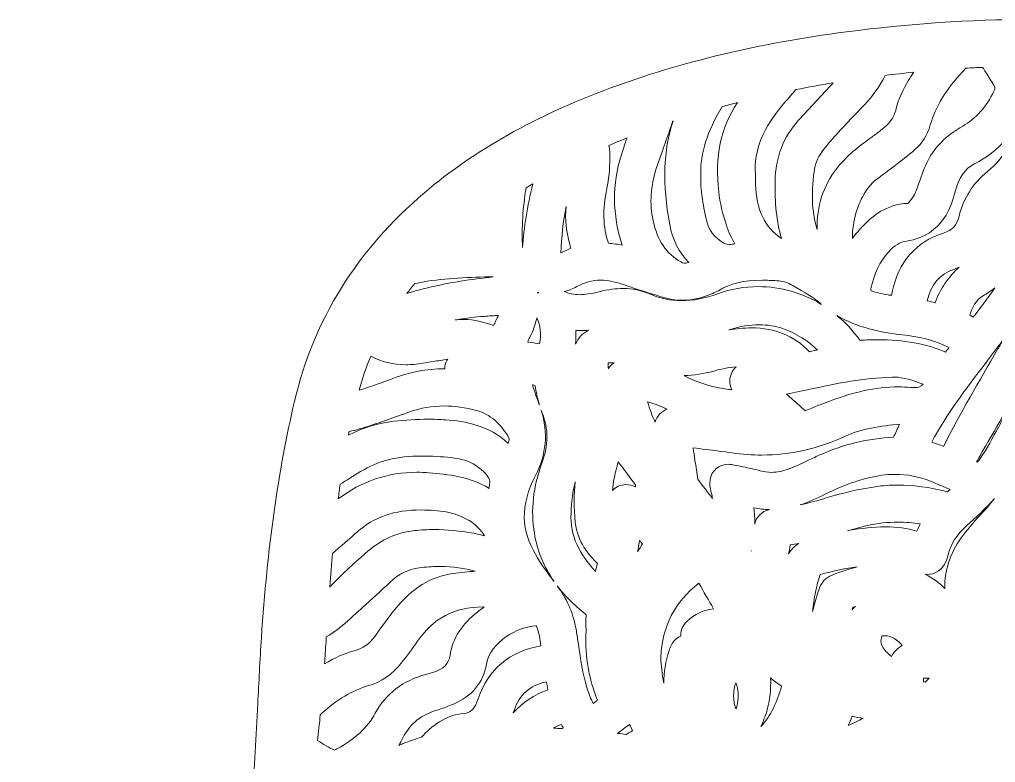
# Model space of a CAD drawing. Extents: x 180 to 9920, y -1894 to -106.
# Drawn here: x 4207 to 5012, y -724 to -112 of the extents above; entities that cross this region are included whole.
import ezdxf

# ---------------------------------------------------------------- set-up
doc = ezdxf.new("R2010")
doc.units = 0
doc.header["$MEASUREMENT"] = 0
doc.layers.add('Layer 1', color=7, linetype='Continuous')

msp = doc.modelspace()

# ---------------------------------------------------------------- linework, layer by layer
at = {"layer": 'Layer 1', "lineweight": 0}
for points, knots in [([(5869.77, -1123.46), (5866.35, -1116.81), (5859.62, -1116.31), (5856, -1116.04), (5796.11, -1111.58), (5749.32, -1083.61), (5712.96, -1030.51), (5697.6, -1008.09), (5685.64, -984.07), (5672.91, -955.42), (5687.32, -960.33), (5701.74, -962.81), (5715.93, -962.81), (5727.66, -962.81), (5739.51, -961.13), (5751.17, -957.82), (5765.04, -953.87), (5777.39, -946.03), (5787.86, -934.53), (5789.43, -932.8), (5794.21, -927.55), (5792.22, -920.27), (5790.9, -915.4), (5787.21, -912), (5781.27, -910.16), (5762.14, -904.22), (5746.45, -896.33), (5733.3, -886.04), (5714.83, -871.57), (5701.91, -851.79), (5693.8, -825.58), (5686.26, -801.17), (5683.36, -776.25), (5681.53, -755.1), (5679.26, -728.91), (5677.95, -702.11), (5676.69, -676.14), (5675.82, -658.3), (5674.92, -639.85), (5673.71, -621.67), (5668.73, -546.72), (5660.05, -484.73), (5646.4, -426.56), (5630.66, -359.51), (5594.55, -301.64), (5539.05, -254.56), (5497.68, -219.46), (5447.69, -191.33), (5386.23, -168.56), (5327.74, -146.9), (5263.94, -131.71), (5191.18, -122.12), (5139.98, -115.37), (5089.16, -111.94), (5040.09, -111.94), (5040.09, -111.94), (5039.85, -111.94), (5039.85, -111.94), (4990.83, -111.94), (4940.02, -115.37), (4888.82, -122.12), (4816.06, -131.71), (4752.26, -146.9), (4693.77, -168.56), (4632.31, -191.33), (4582.32, -219.46), (4540.95, -254.56), (4485.45, -301.64), (4449.34, -359.51), (4433.6, -426.56), (4419.95, -484.73), (4411.27, -546.72), (4406.29, -621.67), (4405.08, -639.85), (4404.18, -658.3), (4403.31, -676.2), (4402.05, -702.11), (4400.74, -728.91), (4398.47, -755.1), (4396.64, -776.25), (4393.74, -801.17), (4386.2, -825.58), (4378.09, -851.79), (4365.17, -871.57), (4346.7, -886.04), (4333.55, -896.33), (4317.86, -904.22), (4298.73, -910.16), (4292.79, -912), (4289.1, -915.4), (4287.78, -920.27), (4285.79, -927.56), (4290.57, -932.8), (4292.14, -934.53), (4302.61, -946.03), (4314.96, -953.87), (4328.83, -957.82), (4340.49, -961.13), (4352.34, -962.81), (4364.07, -962.81), (4378.26, -962.81), (4392.68, -960.33), (4407.09, -955.42), (4394.36, -984.07), (4382.4, -1008.09), (4367.04, -1030.51), (4330.68, -1083.61), (4283.89, -1111.58), (4224, -1116.04), (4220.38, -1116.31), (4213.65, -1116.81), (4210.23, -1123.46), (4206.81, -1130.13), (4210.36, -1135.93), (4212.26, -1139.05), (4240.78, -1185.76), (4284.88, -1209.45), (4343.35, -1209.45), (4343.35, -1209.45), (4344.11, -1209.45), (4344.11, -1209.45), (4369.67, -1209.36), (4394.18, -1203.81), (4418.5, -1192.55), (4417.61, -1194), (4416.71, -1195.44), (4415.82, -1196.87), (4400.92, -1220.64), (4382.43, -1248.12), (4358.32, -1271.67), (4332.26, -1297.13), (4304.68, -1313.18), (4274.01, -1320.74), (4270.68, -1321.57), (4267.29, -1322.26), (4263.37, -1323.07), (4261.39, -1323.47), (4259.33, -1323.89), (4257.13, -1324.36), (4252.05, -1325.44), (4248.26, -1329.65), (4247.7, -1334.82), (4247.15, -1339.99), (4249.96, -1344.9), (4254.7, -1347.04), (4283.77, -1360.14), (4313.38, -1367.75), (4345.24, -1370.3), (4355.33, -1371.11), (4365.39, -1371.52), (4375.13, -1371.52), (4422.27, -1371.52), (4464.63, -1362.41), (4504.08, -1343.73), (4493.12, -1366.87), (4478.27, -1389.12), (4458.98, -1411.39), (4433.15, -1441.2), (4405.72, -1462.4), (4375.13, -1476.18), (4366.24, -1480.18), (4356.55, -1483.49), (4344.63, -1486.59), (4339.67, -1487.87), (4336.08, -1492.17), (4335.68, -1497.27), (4335.28, -1502.38), (4338.18, -1507.18), (4342.87, -1509.21), (4370.13, -1521.02), (4398.32, -1527.54), (4429.05, -1529.12), (4435.78, -1529.47), (4442.53, -1529.64), (4449.11, -1529.64), (4492.42, -1529.64), (4533.5, -1521.97), (4571.51, -1506.82), (4565.87, -1516.83), (4561.06, -1527.13), (4556.31, -1537.61), (4544.63, -1563.31), (4528.16, -1580.8), (4505.94, -1591.07), (4494.05, -1596.57), (4481.62, -1601.01), (4467.96, -1604.64), (4465.49, -1605.29), (4463.01, -1605.94), (4460.26, -1606.66), (4460.26, -1606.66), (4455.91, -1607.81), (4455.91, -1607.81), (4451.07, -1609.08), (4447.5, -1613.28), (4447.02, -1618.26), (4446.54, -1623.24), (4449.24, -1628.05), (4453.75, -1630.22), (4454.33, -1630.5), (4454.79, -1630.73), (4455.19, -1630.93), (4456.03, -1631.35), (4456.82, -1631.74), (4457.77, -1632.12), (4470.83, -1637.31), (4482.8, -1641.37), (4494.35, -1644.54), (4524.5, -1652.81), (4554.17, -1657), (4582.56, -1657), (4621.57, -1657), (4659.57, -1649.09), (4695.5, -1633.49), (4737.04, -1615.46), (4770.14, -1589.37), (4794.13, -1555.81), (4793.48, -1570.17), (4789.6, -1585.05), (4782.09, -1602.13), (4762.39, -1646.97), (4730.77, -1685.73), (4688.15, -1717.29), (4688.15, -1717.29), (4687.91, -1717.45), (4687.91, -1717.45), (4686.41, -1718.43), (4682.89, -1720.73), (4680.69, -1725.59), (4678.99, -1729.33), (4679.3, -1733.62), (4681.53, -1737.07), (4683.75, -1740.5), (4687.52, -1742.55), (4691.65, -1742.55), (4746.38, -1742.4), (4794.12, -1735.03), (4837.6, -1720.04), (4876.72, -1706.55), (4911.23, -1687.39), (4942.7, -1661.65), (4942.15, -1687.88), (4944.63, -1714.05), (4950.11, -1739.67), (4961.55, -1793.18), (4985.49, -1838.64), (5021.28, -1874.79), (5023.92, -1877.46), (5026.57, -1879.89), (5029.38, -1882.47), (5029.38, -1882.47), (5030.46, -1883.46), (5030.46, -1883.46), (5031.68, -1885), (5033.26, -1886.22), (5035.07, -1887.02), (5036.18, -1887.51), (5037.36, -1887.82), (5038.57, -1887.96), (5039.09, -1888.02), (5039.61, -1888.06), (5040.13, -1888.06), (5041.79, -1888.06), (5043.41, -1887.72), (5044.94, -1887.05), (5046.8, -1886.24), (5048.41, -1884.98), (5049.64, -1883.38), (5049.64, -1883.38), (5050.62, -1882.47), (5050.62, -1882.47), (5053.43, -1879.89), (5056.08, -1877.46), (5058.72, -1874.79), (5094.51, -1838.65), (5118.45, -1793.18), (5129.89, -1739.67), (5135.37, -1714.05), (5137.85, -1687.87), (5137.3, -1661.65), (5168.77, -1687.39), (5203.28, -1706.55), (5242.4, -1720.04), (5285.88, -1735.03), (5333.62, -1742.4), (5388.39, -1742.55), (5392.48, -1742.55), (5396.25, -1740.5), (5398.47, -1737.07), (5400.7, -1733.62), (5401.01, -1729.33), (5399.32, -1725.6), (5397.11, -1720.73), (5393.59, -1718.43), (5392.09, -1717.45), (5392.09, -1717.45), (5391.9, -1717.33), (5391.9, -1717.33), (5349.23, -1685.72), (5317.61, -1646.97), (5297.91, -1602.13), (5290.4, -1585.05), (5286.52, -1570.17), (5285.87, -1555.81), (5309.86, -1589.37), (5342.96, -1615.46), (5384.5, -1633.49), (5420.43, -1649.09), (5458.43, -1657), (5497.44, -1657), (5525.83, -1657), (5555.5, -1652.81), (5585.65, -1644.54), (5597.2, -1641.37), (5609.17, -1637.31), (5622.22, -1632.12), (5623.18, -1631.74), (5623.97, -1631.35), (5624.82, -1630.92), (5625.21, -1630.73), (5625.67, -1630.5), (5626.26, -1630.22), (5630.76, -1628.05), (5633.46, -1623.24), (5632.98, -1618.26), (5632.5, -1613.28), (5628.93, -1609.08), (5624.09, -1607.81), (5624.09, -1607.81), (5619.73, -1606.66), (5619.73, -1606.66), (5616.99, -1605.94), (5614.51, -1605.29), (5612.04, -1604.64), (5598.38, -1601.01), (5585.95, -1596.57), (5574.06, -1591.07), (5551.84, -1580.8), (5535.37, -1563.32), (5523.69, -1537.61), (5518.94, -1527.13), (5514.13, -1516.83), (5508.49, -1506.82), (5546.5, -1521.97), (5587.58, -1529.64), (5630.89, -1529.64), (5637.47, -1529.64), (5644.22, -1529.47), (5650.95, -1529.12), (5681.68, -1527.54), (5709.87, -1521.02), (5737.13, -1509.21), (5741.82, -1507.18), (5744.72, -1502.38), (5744.32, -1497.27), (5743.92, -1492.17), (5740.33, -1487.87), (5735.37, -1486.59), (5723.45, -1483.49), (5713.76, -1480.18), (5704.87, -1476.18), (5674.28, -1462.4), (5646.85, -1441.2), (5621.02, -1411.39), (5601.73, -1389.12), (5586.88, -1366.87), (5575.92, -1343.74), (5615.37, -1362.41), (5657.73, -1371.52), (5704.87, -1371.52), (5714.61, -1371.52), (5724.67, -1371.11), (5734.76, -1370.3), (5766.62, -1367.75), (5796.23, -1360.14), (5825.3, -1347.04), (5830.04, -1344.9), (5832.85, -1339.99), (5832.3, -1334.82), (5831.74, -1329.65), (5827.95, -1325.44), (5822.87, -1324.36), (5820.67, -1323.89), (5818.61, -1323.47), (5816.63, -1323.06), (5812.71, -1322.26), (5809.32, -1321.57), (5805.99, -1320.74), (5775.32, -1313.18), (5747.74, -1297.13), (5721.68, -1271.67), (5697.57, -1248.12), (5679.08, -1220.64), (5664.18, -1196.87), (5663.29, -1195.44), (5662.39, -1194), (5661.5, -1192.55), (5685.82, -1203.81), (5710.33, -1209.36), (5735.9, -1209.45), (5735.9, -1209.45), (5736.67, -1209.45), (5736.67, -1209.45), (5795.12, -1209.45), (5839.22, -1185.76), (5867.74, -1139.05), (5869.64, -1135.93), (5873.19, -1130.13), (5869.77, -1123.46)], [0, 0, 0, 0, 1, 1, 1, 2, 2, 2, 3, 3, 3, 4, 4, 4, 5, 5, 5, 6, 6, 6, 7, 7, 7, 8, 8, 8, 9, 9, 9, 10, 10, 10, 11, 11, 11, 12, 12, 12, 13, 13, 13, 14, 14, 14, 15, 15, 15, 16, 16, 16, 17, 17, 17, 18, 18, 18, 19, 19, 19, 20, 20, 20, 21, 21, 21, 22, 22, 22, 23, 23, 23, 24, 24, 24, 25, 25, 25, 26, 26, 26, 27, 27, 27, 28, 28, 28, 29, 29, 29, 30, 30, 30, 31, 31, 31, 32, 32, 32, 33, 33, 33, 34, 34, 34, 35, 35, 35, 36, 36, 36, 37, 37, 37, 38, 38, 38, 39, 39, 39, 40, 40, 40, 41, 41, 41, 42, 42, 42, 43, 43, 43, 44, 44, 44, 45, 45, 45, 46, 46, 46, 47, 47, 47, 48, 48, 48, 49, 49, 49, 50, 50, 50, 51, 51, 51, 52, 52, 52, 53, 53, 53, 54, 54, 54, 55, 55, 55, 56, 56, 56, 57, 57, 57, 58, 58, 58, 59, 59, 59, 60, 60, 60, 61, 61, 61, 62, 62, 62, 63, 63, 63, 64, 64, 64, 65, 65, 65, 66, 66, 66, 67, 67, 67, 68, 68, 68, 69, 69, 69, 70, 70, 70, 71, 71, 71, 72, 72, 72, 73, 73, 73, 74, 74, 74, 75, 75, 75, 76, 76, 76, 77, 77, 77, 78, 78, 78, 79, 79, 79, 80, 80, 80, 81, 81, 81, 82, 82, 82, 83, 83, 83, 84, 84, 84, 85, 85, 85, 86, 86, 86, 87, 87, 87, 88, 88, 88, 89, 89, 89, 90, 90, 90, 91, 91, 91, 92, 92, 92, 93, 93, 93, 94, 94, 94, 95, 95, 95, 96, 96, 96, 97, 97, 97, 98, 98, 98, 99, 99, 99, 100, 100, 100, 101, 101, 101, 102, 102, 102, 103, 103, 103, 104, 104, 104, 105, 105, 105, 106, 106, 106, 107, 107, 107, 108, 108, 108, 109, 109, 109, 110, 110, 110, 111, 111, 111, 112, 112, 112, 113, 113, 113, 114, 114, 114, 115, 115, 115, 116, 116, 116, 117, 117, 117, 118, 118, 118, 119, 119, 119, 120, 120, 120, 121, 121, 121, 122, 122, 122, 123, 123, 123, 124, 124, 124, 125, 125, 125, 126, 126, 126, 127, 127, 127, 128, 128, 128, 129, 129, 129, 130, 130, 130, 131, 131, 131, 132, 132, 132, 133, 133, 133, 134, 134, 134, 135, 135, 135, 136, 136, 136, 136]), ([(4957.92, -198.82), (4962.3, -183.74), (4970.96, -169.45), (4984.37, -155.12), (4984.37, -155.12), (4986.57, -152.77), (4987.23, -152.07), (4991.85, -151.81), (4996.49, -151.58), (5001.1, -151.38), (5001.95, -152.73), (5002.79, -154.07), (5003.61, -155.39), (5003.61, -155.39), (5003.7, -155.52), (5003.7, -155.52), (5005.85, -158.97), (5008.08, -162.53), (5010.39, -166.04), (5011.34, -167.47), (5011.65, -168.43), (5010.41, -171), (5004.21, -183.84), (4995.56, -193.53), (4984.71, -199.81), (4970.91, -207.79), (4961.84, -216.7), (4956.16, -227.85), (4953.05, -233.95), (4950.86, -240.2), (4948.75, -246.25), (4948.02, -248.32), (4947.3, -250.39), (4946.54, -252.44), (4945.32, -255.74), (4943.22, -259.13), (4939.96, -263.11), (4939.71, -263.42), (4939.62, -263.46), (4939.23, -263.48), (4921.65, -264.33), (4910.16, -274.16), (4903.05, -281.48), (4899.51, -285.12), (4896.39, -288.75), (4893.65, -292.4), (4893.88, -277.59), (4897.51, -264.79), (4904.68, -253.49), (4907.19, -249.54), (4910.1, -246.36), (4913.61, -243.76), (4923.12, -236.71), (4934.32, -228.28), (4945.25, -219.2), (4951.14, -214.31), (4955.4, -207.45), (4957.92, -198.82)], [0, 0, 0, 0, 1, 1, 1, 2, 2, 2, 3, 3, 3, 4, 4, 4, 5, 5, 5, 6, 6, 6, 7, 7, 7, 8, 8, 8, 9, 9, 9, 10, 10, 10, 11, 11, 11, 12, 12, 12, 13, 13, 13, 14, 14, 14, 15, 15, 15, 16, 16, 16, 17, 17, 17, 18, 18, 18, 19, 19, 19, 19]), ([(4896.69, -189.47), (4898.99, -187.08), (4901.29, -184.69), (4903.58, -182.29), (4910.56, -174.95), (4916.3, -166.79), (4920.69, -158), (4928.47, -157.05), (4936.35, -156.18), (4944.24, -155.4), (4942.66, -157.75), (4941.17, -160.12), (4939.78, -162.51), (4936.21, -168.63), (4931.81, -176.9), (4929.39, -186.57), (4927.84, -192.79), (4923.98, -198.09), (4917.23, -203.25), (4914.77, -205.13), (4912.18, -207.02), (4909.65, -208.88), (4900.48, -215.59), (4890.99, -222.53), (4882.91, -232.08), (4870.92, -246.27), (4864.94, -262.47), (4864.63, -281.61), (4864.63, -281.61), (4864.58, -284.43), (4864.57, -284.98), (4860.04, -269.94), (4859.44, -252.91), (4862.72, -233.54), (4863.73, -227.57), (4867.65, -222.04), (4871.73, -216.95), (4879.37, -207.45), (4888.14, -198.34), (4896.69, -189.47)], [0, 0, 0, 0, 1, 1, 1, 2, 2, 2, 3, 3, 3, 4, 4, 4, 5, 5, 5, 6, 6, 6, 7, 7, 7, 8, 8, 8, 9, 9, 9, 10, 10, 10, 11, 11, 11, 12, 12, 12, 13, 13, 13, 13]), ([(4838.07, -180.12), (4841.12, -176.59), (4844.19, -173.06), (4847.15, -169.68), (4857.28, -167.71), (4867.54, -165.86), (4877.81, -164.17), (4868.42, -174.26), (4858.77, -184.65), (4849.34, -194.98), (4836.78, -208.73), (4830.43, -225.28), (4829.92, -245.57), (4829.49, -262.73), (4831.19, -278.21), (4835.11, -292.48), (4821.2, -283.07), (4814.5, -268.73), (4813.74, -247.57), (4813.69, -246.16), (4813.7, -244.66), (4813.72, -243.04), (4813.73, -242.21), (4813.74, -241.39), (4813.74, -240.56), (4813.74, -240.28), (4813.73, -240), (4813.71, -239.74), (4812.33, -219.65), (4819.85, -201.27), (4838.07, -180.12)], [0, 0, 0, 0, 1, 1, 1, 2, 2, 2, 3, 3, 3, 4, 4, 4, 5, 5, 5, 6, 6, 6, 7, 7, 7, 8, 8, 8, 9, 9, 9, 10, 10, 10, 10]), ([(4786.25, -183.69), (4790.4, -182.58), (4794.61, -181.48), (4798.86, -180.42), (4785.16, -201.01), (4780.12, -225.17), (4783.45, -253.92), (4784.5, -262.99), (4786.63, -272.25), (4789.76, -281.45), (4791.71, -287.19), (4794.05, -292.33), (4796.83, -296.94), (4795.29, -297.16), (4793.77, -297.34), (4792.26, -297.48), (4792.22, -297.49), (4792.18, -297.49), (4792.14, -297.49), (4787.24, -297.49), (4777.58, -289.87), (4775.06, -282.75), (4772.74, -276.2), (4771.43, -268.88), (4770.37, -262.54), (4769.13, -255.05), (4768.37, -248.4), (4768.69, -240.35), (4768.7, -240.09), (4768.7, -239.82), (4768.69, -239.56), (4768.26, -222.15), (4773.85, -204.34), (4786.25, -183.69)], [0, 0, 0, 0, 1, 1, 1, 2, 2, 2, 3, 3, 3, 4, 4, 4, 5, 5, 5, 6, 6, 6, 7, 7, 7, 8, 8, 8, 9, 9, 9, 10, 10, 10, 11, 11, 11, 11]), ([(5039.87, -180.19), (5039.99, -179.92), (5040.11, -179.65), (5040.23, -179.39), (5040.66, -180.27), (5041.09, -181.14), (5041.52, -182.02), (5042.83, -184.68), (5044.18, -187.43), (5045.59, -190.16), (5054.49, -207.41), (5067.2, -220.59), (5083.38, -229.34), (5093.19, -234.65), (5099.49, -243.24), (5102.08, -254.85), (5106.95, -276.61), (5119.59, -289.96), (5139.65, -294.52), (5155.62, -298.16), (5164.84, -308.94), (5170.47, -330.57), (5171, -332.61), (5171.41, -334.29), (5171.41, -335.68), (5170.77, -335.93), (5169.65, -336.31), (5167.67, -336.85), (5166.86, -337.08), (5166.06, -337.3), (5165.28, -337.53), (5161.26, -338.74), (5157.8, -339.47), (5154.63, -339.77), (5151.71, -323.49), (5144.93, -310.66), (5134, -300.66), (5128.3, -295.46), (5121.59, -291.76), (5112.23, -288.65), (5103.65, -285.81), (5099.44, -281.3), (5098.14, -273.55), (5095.82, -259.71), (5088.38, -248.07), (5075.39, -237.97), (5068.73, -232.78), (5063.43, -226.33), (5058.72, -217.68), (5055.33, -211.47), (5050.22, -202.08), (5040.19, -202.08), (5030.23, -202.08), (5025, -211.5), (5021.54, -217.74), (5017.36, -225.25), (5011.96, -231.66), (5005.02, -237.31), (4993.06, -247.06), (4985.19, -259.44), (4981.63, -274.11), (4979.75, -281.85), (4976.25, -285.61), (4968.73, -287.99), (4946.03, -295.16), (4931.44, -311.94), (4926.55, -336.51), (4926.55, -336.51), (4926.47, -336.89), (4926.47, -336.89), (4926.32, -337.62), (4926.15, -338.52), (4925.96, -339.42), (4925.02, -339.27), (4924.04, -339.09), (4923.09, -338.93), (4918.39, -338.11), (4913.59, -336.89), (4909.05, -335.65), (4908.91, -335.26), (4908.78, -334.62), (4908.93, -333.9), (4911.41, -321.78), (4916.36, -311.55), (4923.63, -303.47), (4928.28, -298.31), (4933.22, -295.31), (4938.32, -294.56), (4968.96, -290.03), (4975.88, -263.47), (4978.16, -254.74), (4981.45, -242.09), (4986.33, -234.94), (4994.46, -230.82), (5014.09, -220.9), (5028.94, -204.34), (5039.87, -180.19)], [0, 0, 0, 0, 1, 1, 1, 2, 2, 2, 3, 3, 3, 4, 4, 4, 5, 5, 5, 6, 6, 6, 7, 7, 7, 8, 8, 8, 9, 9, 9, 10, 10, 10, 11, 11, 11, 12, 12, 12, 13, 13, 13, 14, 14, 14, 15, 15, 15, 16, 16, 16, 17, 17, 17, 18, 18, 18, 19, 19, 19, 20, 20, 20, 21, 21, 21, 22, 22, 22, 23, 23, 23, 24, 24, 24, 25, 25, 25, 26, 26, 26, 27, 27, 27, 28, 28, 28, 29, 29, 29, 30, 30, 30, 31, 31, 31, 32, 32, 32, 32]), ([(4733.24, -230.98), (4734.69, -226.88), (4736.12, -222.78), (4737.56, -218.67), (4737.56, -218.67), (4737.75, -218.12), (4737.75, -218.12), (4739.71, -212.52), (4741.67, -206.92), (4743.66, -201.32), (4744.29, -199.54), (4744.87, -197.73), (4745.39, -195.87), (4745.53, -195.82), (4745.66, -195.78), (4745.8, -195.73), (4737.66, -219.92), (4736.81, -247.41), (4743.02, -281.04), (4745.32, -293.48), (4750.59, -303.9), (4758.72, -312.16), (4758.23, -312.3), (4757.75, -312.44), (4757.27, -312.56), (4756.71, -312.71), (4756.21, -312.78), (4755.69, -312.78), (4754.72, -312.78), (4753.08, -312.56), (4750.15, -310.62), (4738.59, -303), (4731.8, -291.65), (4728.75, -274.91), (4726.23, -261.05), (4727.7, -246.68), (4733.24, -230.98)], [0, 0, 0, 0, 1, 1, 1, 2, 2, 2, 3, 3, 3, 4, 4, 4, 5, 5, 5, 6, 6, 6, 7, 7, 7, 8, 8, 8, 9, 9, 9, 10, 10, 10, 11, 11, 11, 12, 12, 12, 12]), ([(4691.17, -251.19), (4692.8, -243.57), (4693.62, -235.53), (4693.69, -226.61), (4693.72, -222.89), (4693.45, -219.24), (4692.88, -215.72), (4697.79, -213.61), (4702.78, -211.55), (4707.82, -209.54), (4706.28, -214.08), (4704.72, -218.74), (4703.22, -223.38), (4695.34, -247.76), (4695.58, -272.82), (4703.9, -297.98), (4700.1, -297.23), (4696.31, -296.71), (4692.5, -296.39), (4687.87, -282.99), (4687.45, -268.57), (4691.17, -251.19)], [0, 0, 0, 0, 1, 1, 1, 2, 2, 2, 3, 3, 3, 4, 4, 4, 5, 5, 5, 6, 6, 6, 7, 7, 7, 7]), ([(4624.6, -250.76), (4626.39, -249.66), (4628.21, -248.56), (4630.06, -247.46), (4625.51, -266.06), (4622.77, -283.41), (4621.74, -299.99), (4621.71, -299.97), (4621.67, -299.96), (4621.64, -299.94), (4620.88, -283.49), (4621.87, -266.97), (4624.6, -250.76)], [0, 0, 0, 0, 1, 1, 1, 2, 2, 2, 3, 3, 3, 4, 4, 4, 4]), ([(4657.51, -265.97), (4656.5, -276.61), (4657.65, -287.38), (4660.94, -298.61), (4661.15, -299.32), (4661.32, -299.94), (4661.46, -300.47), (4660.86, -300.76), (4660.12, -301.12), (4659.21, -301.54), (4657.22, -302.46), (4655.25, -303.37), (4653.28, -304.24), (4653.74, -291.34), (4655.15, -278.56), (4657.51, -265.97)], [0, 0, 0, 0, 1, 1, 1, 2, 2, 2, 3, 3, 3, 4, 4, 4, 5, 5, 5, 5]), ([(4961.88, -345.39), (4959.74, -344.88), (4957.59, -344.37), (4955.45, -343.86), (4958.16, -330.6), (4965.52, -322), (4977.86, -317.64), (4979.24, -317.16), (4980.57, -316.64), (4981.86, -316.1), (4972.68, -324.26), (4966.08, -333.94), (4961.88, -345.39)], [0, 0, 0, 0, 1, 1, 1, 2, 2, 2, 3, 3, 3, 4, 4, 4, 4]), ([(4532.5, -329.9), (4551.15, -325.4), (4571.12, -324.78), (4590.46, -324.17), (4592.72, -324.1), (4594.98, -324.03), (4597.23, -323.96), (4597.27, -324.03), (4597.3, -324.11), (4597.33, -324.19), (4597.33, -324.19), (4597.33, -324.19), (4597.33, -324.19), (4588.57, -325.15), (4579.52, -326.13), (4570.54, -327.62), (4555.25, -330.13), (4540.42, -333.52), (4526.25, -337.71), (4528.24, -335.13), (4530.32, -332.53), (4532.5, -329.9)], [0, 0, 0, 0, 1, 1, 1, 2, 2, 2, 3, 3, 3, 4, 4, 4, 5, 5, 5, 6, 6, 6, 7, 7, 7, 7]), ([(4686.09, -326.85), (4692.07, -326.85), (4698.47, -328.12), (4705.66, -330.72), (4713.07, -333.4), (4720.59, -335.72), (4727.87, -337.97), (4727.87, -337.97), (4728.12, -338.05), (4728.12, -338.05), (4730.78, -338.87), (4733.43, -339.69), (4736.08, -340.53), (4741.98, -342.4), (4747.95, -343.35), (4753.8, -343.35), (4761.88, -343.35), (4769.9, -341.56), (4777.62, -338.03), (4777.85, -337.92), (4778.09, -337.83), (4778.34, -337.74), (4778.34, -337.74), (4778.48, -337.68), (4778.48, -337.68), (4779.63, -337.25), (4781.36, -336.59), (4783.14, -335.48), (4792.77, -329.52), (4803.96, -326.87), (4819.44, -326.87), (4823.01, -326.87), (4826.84, -327), (4831.49, -327.28), (4835.92, -327.54), (4839.6, -328.53), (4842.73, -330.3), (4843.76, -330.88), (4844.79, -331.46), (4845.81, -332.03), (4853.58, -336.39), (4860.92, -340.5), (4867, -345.84), (4867.35, -346.15), (4867.71, -346.46), (4868.06, -346.76), (4852.39, -337.24), (4834.59, -332.11), (4816.04, -332.11), (4804.64, -332.11), (4793.38, -334.09), (4782.57, -337.99), (4771.94, -341.83), (4762.25, -343.7), (4752.95, -343.7), (4743.57, -343.7), (4734.68, -341.8), (4725.75, -337.91), (4719.23, -335.05), (4712.33, -333.67), (4704.67, -333.67), (4698.67, -333.67), (4692.18, -334.55), (4684.84, -336.37), (4678.09, -338.04), (4673.07, -338.78), (4668.55, -338.78), (4663.96, -338.78), (4659.85, -337.94), (4656.08, -336.22), (4659.64, -335.27), (4663.08, -333.88), (4666.39, -332.06), (4672.75, -328.56), (4679.2, -326.85), (4686.09, -326.85)], [0, 0, 0, 0, 1, 1, 1, 2, 2, 2, 3, 3, 3, 4, 4, 4, 5, 5, 5, 6, 6, 6, 7, 7, 7, 8, 8, 8, 9, 9, 9, 10, 10, 10, 11, 11, 11, 12, 12, 12, 13, 13, 13, 14, 14, 14, 15, 15, 15, 16, 16, 16, 17, 17, 17, 18, 18, 18, 19, 19, 19, 20, 20, 20, 21, 21, 21, 22, 22, 22, 23, 23, 23, 24, 24, 24, 25, 25, 25, 25]), ([(4635.07, -336.92), (4635.06, -336.92), (4635.05, -336.93), (4635.04, -336.94), (4634.79, -337.18), (4634.54, -337.44), (4634.3, -337.7), (4634.26, -337.38), (4634.21, -337.06), (4634.16, -336.74), (4634.46, -336.8), (4634.77, -336.86), (4635.07, -336.92)], [0, 0, 0, 0, 1, 1, 1, 2, 2, 2, 3, 3, 3, 4, 4, 4, 4]), ([(4990.6, -355.61), (4992.53, -349.18), (4995.5, -343.23), (5001.4, -339.7), (5004.53, -337.82), (5007.83, -335.71), (5011.12, -333.26), (5005.55, -341.45), (4999.46, -349.41), (4993.41, -357.21), (4992.52, -356.65), (4991.59, -356.11), (4990.6, -355.61)], [0, 0, 0, 0, 1, 1, 1, 2, 2, 2, 3, 3, 3, 4, 4, 4, 4]), ([(4601.75, -355.82), (4600.4, -358.75), (4599.13, -361.52), (4597.73, -364.12), (4597.72, -364.14), (4597.71, -364.15), (4597.71, -364.17), (4597.69, -364.16), (4597.68, -364.16), (4597.67, -364.16), (4589.54, -361.47), (4582.1, -359.25), (4573.28, -359.24), (4570.81, -359.24), (4568.37, -359.35), (4565.98, -359.55), (4572.92, -358.37), (4579.94, -357.48), (4587.02, -356.88), (4590.94, -356.56), (4594.98, -356.28), (4598.94, -356.01), (4598.94, -356.01), (4600.93, -355.88), (4601.75, -355.82)], [0, 0, 0, 0, 1, 1, 1, 2, 2, 2, 3, 3, 3, 4, 4, 4, 5, 5, 5, 6, 6, 6, 7, 7, 7, 8, 8, 8, 8]), ([(4635.74, -379.32), (4632.48, -378.7), (4629.2, -378.22), (4625.89, -377.89), (4626.35, -376.59), (4626.9, -375.31), (4627.55, -374.05), (4630.29, -368.71), (4632.26, -363.35), (4633.45, -357.99), (4636.5, -364.34), (4637.24, -371.11), (4635.74, -379.32)], [0, 0, 0, 0, 1, 1, 1, 2, 2, 2, 3, 3, 3, 4, 4, 4, 4]), ([(4973.31, -382.4), (4972.67, -383.21), (4972.03, -384.02), (4971.4, -384.82), (4971.07, -385.23), (4970.75, -385.64), (4970.44, -386.04), (4954.32, -379.15), (4936.31, -375.93), (4914.17, -375.93), (4909.75, -375.93), (4905.07, -376.05), (4899.92, -376.31), (4894.26, -368.56), (4887.85, -361.73), (4880.84, -355.89), (4898.05, -366.1), (4916.83, -369.73), (4934.91, -371.94), (4947.19, -373.45), (4961.05, -375.9), (4973.31, -382.4)], [0, 0, 0, 0, 1, 1, 1, 2, 2, 2, 3, 3, 3, 4, 4, 4, 5, 5, 5, 6, 6, 6, 7, 7, 7, 7]), ([(4665.43, -379.57), (4665.59, -375.84), (4665.7, -372.06), (4665.74, -368.26), (4667.29, -368.26), (4668.83, -368.24), (4670.38, -368.22), (4671.94, -368.2), (4673.49, -368.18), (4675.05, -368.18), (4675.38, -368.18), (4675.72, -368.16), (4676.05, -368.14), (4676.1, -368.13), (4676.14, -368.13), (4676.19, -368.12), (4671.26, -370.44), (4667.55, -374.37), (4665.43, -379.57)], [0, 0, 0, 0, 1, 1, 1, 2, 2, 2, 3, 3, 3, 4, 4, 4, 5, 5, 5, 6, 6, 6, 6]), ([(4862.32, -384.88), (4860.97, -385.18), (4859.59, -385.49), (4858.2, -385.81), (4845.67, -372.59), (4830.04, -366.16), (4810.55, -366.16), (4804.14, -366.16), (4797.73, -366.85), (4791.65, -367.85), (4792.02, -367.73), (4792.4, -367.62), (4792.78, -367.5), (4801.28, -364.87), (4809.11, -363.59), (4816.72, -363.59), (4823.38, -363.59), (4829.93, -364.62), (4836.2, -366.66), (4847.57, -370.36), (4857.15, -377.3), (4864.95, -384.29), (4864.08, -384.48), (4863.21, -384.68), (4862.32, -384.88)], [0, 0, 0, 0, 1, 1, 1, 2, 2, 2, 3, 3, 3, 4, 4, 4, 5, 5, 5, 6, 6, 6, 7, 7, 7, 8, 8, 8, 8]), ([(5003.35, -395.37), (5003.35, -395.37), (5005.15, -393.01), (5005.15, -393.01), (5009.69, -387.05), (5013.97, -381.39), (5018.06, -375.89), (5016.54, -378.52), (5015.01, -381.15), (5013.47, -383.78), (4998.37, -409.69), (4982.79, -436.44), (4968.8, -463.83), (4965.7, -462.68), (4962.47, -461.51), (4959.17, -460.39), (4971.4, -437.31), (4987.62, -416.02), (5003.35, -395.37)], [0, 0, 0, 0, 1, 1, 1, 2, 2, 2, 3, 3, 3, 4, 4, 4, 5, 5, 5, 6, 6, 6, 6]), ([(4496.41, -389.38), (4505.24, -394.13), (4515.01, -396.53), (4525.55, -396.53), (4529.9, -396.53), (4534.46, -396.12), (4539.11, -395.31), (4542.01, -394.8), (4545.1, -394.32), (4547.83, -393.89), (4551.78, -393.28), (4555.86, -392.64), (4559.96, -391.87), (4558.95, -393.31), (4558.23, -394.96), (4557.81, -396.79), (4557.58, -397.81), (4557.48, -398.83), (4557.52, -399.85), (4557.35, -399.85), (4557.19, -399.85), (4557.02, -399.85), (4542.98, -399.85), (4528.78, -402.52), (4514.81, -407.79), (4507.02, -410.73), (4497.29, -414.28), (4486.8, -417.51), (4489.7, -407.44), (4492.88, -398.13), (4496.41, -389.38)], [0, 0, 0, 0, 1, 1, 1, 2, 2, 2, 3, 3, 3, 4, 4, 4, 5, 5, 5, 6, 6, 6, 7, 7, 7, 8, 8, 8, 9, 9, 9, 10, 10, 10, 10]), ([(4693.74, -397.97), (4693.24, -398.56), (4692.79, -399.17), (4692.41, -399.78), (4692.36, -398.16), (4692.36, -396.52), (4692.39, -394.85), (4694.08, -394.85), (4695.72, -394.88), (4697.33, -394.95), (4695.98, -395.75), (4694.79, -396.75), (4693.74, -397.97)], [0, 0, 0, 0, 1, 1, 1, 2, 2, 2, 3, 3, 3, 4, 4, 4, 4]), ([(4797.74, -398.29), (4796.08, -399.79), (4794.62, -401.73), (4793.65, -404.23), (4791.76, -409.14), (4792.72, -413.68), (4794.29, -417.21), (4790.68, -416.81), (4786.69, -416.16), (4782.11, -415.24), (4772.96, -413.4), (4764.35, -410.33), (4755.78, -405.85), (4755.47, -405.69), (4755.16, -405.53), (4754.85, -405.37), (4762.89, -405.27), (4771.12, -404.04), (4779.34, -401.71), (4785.25, -400.03), (4791.41, -398.89), (4797.74, -398.29)], [0, 0, 0, 0, 1, 1, 1, 2, 2, 2, 3, 3, 3, 4, 4, 4, 5, 5, 5, 6, 6, 6, 7, 7, 7, 7]), ([(5036.36, -406.43), (5036.36, -406.43), (5040.19, -399.8), (5040.19, -399.8), (5055.58, -426.7), (5070.53, -452.92), (5082.16, -473.32), (5082.6, -474.09), (5083.05, -474.98), (5083.52, -475.92), (5083.3, -476.06), (5083.08, -476.2), (5082.86, -476.35), (5075.63, -465.42), (5069.22, -453.61), (5062.99, -442.16), (5061.97, -440.28), (5060.94, -438.4), (5059.92, -436.52), (5058.33, -433.62), (5056.54, -430.6), (5054.29, -427.02), (5050.14, -420.42), (5044.54, -419.03), (5040.58, -419.03), (5040.03, -419.03), (5039.47, -419.06), (5038.9, -419.12), (5038.63, -419.14), (5038.37, -419.18), (5038.13, -419.22), (5031.53, -420.29), (5027.96, -425.15), (5026.25, -427.48), (5026.25, -427.48), (5026.1, -427.69), (5026.1, -427.69), (5021.98, -433.28), (5018.88, -439.11), (5015.89, -444.74), (5015.89, -444.74), (5015.82, -444.88), (5015.82, -444.88), (5015.04, -446.36), (5014.25, -447.84), (5013.45, -449.31), (5013.45, -449.31), (5012.55, -450.94), (5012.55, -450.94), (5007.5, -460.19), (5002.69, -468.99), (4996.81, -476.9), (4996.59, -476.76), (4996.38, -476.61), (4996.16, -476.46), (4996.94, -475.18), (4997.82, -473.71), (4998.78, -472.01), (5011.17, -450.12), (5023.96, -427.94), (5036.36, -406.43)], [0, 0, 0, 0, 1, 1, 1, 2, 2, 2, 3, 3, 3, 4, 4, 4, 5, 5, 5, 6, 6, 6, 7, 7, 7, 8, 8, 8, 9, 9, 9, 10, 10, 10, 11, 11, 11, 12, 12, 12, 13, 13, 13, 14, 14, 14, 15, 15, 15, 16, 16, 16, 17, 17, 17, 18, 18, 18, 19, 19, 19, 20, 20, 20, 20]), ([(4926.59, -406.87), (4926.88, -406.86), (4927.16, -406.85), (4927.44, -406.82), (4927.9, -406.78), (4928.4, -406.76), (4928.93, -406.76), (4935.03, -406.76), (4943.58, -409.4), (4952.05, -412.57), (4949.65, -415.03), (4947.44, -415.37), (4944.11, -415.37), (4943.3, -415.37), (4942.41, -415.33), (4941.49, -415.25), (4938.26, -414.97), (4934.94, -414.82), (4931.63, -414.82), (4913.07, -414.82), (4893.42, -419.13), (4869.79, -428.37), (4865.92, -429.88), (4862.78, -431.19), (4860.25, -432.25), (4858.4, -433.02), (4856.23, -433.93), (4854.73, -434.48), (4853.72, -433.61), (4852.42, -432.41), (4851.43, -431.5), (4849.28, -429.51), (4846.6, -427.04), (4843.09, -424.03), (4841.84, -422.95), (4840.61, -421.84), (4839.39, -420.68), (4846.27, -419.38), (4853.16, -417.92), (4860.31, -416.39), (4881.2, -411.95), (4902.8, -407.35), (4926.59, -406.87)], [0, 0, 0, 0, 1, 1, 1, 2, 2, 2, 3, 3, 3, 4, 4, 4, 5, 5, 5, 6, 6, 6, 7, 7, 7, 8, 8, 8, 9, 9, 9, 10, 10, 10, 11, 11, 11, 12, 12, 12, 13, 13, 13, 14, 14, 14, 14]), ([(4629.77, -412.98), (4630.56, -413.26), (4631.34, -413.55), (4632.12, -413.85), (4632.72, -419.15), (4633.87, -424.46), (4635.6, -429.89), (4633.74, -424.8), (4631.7, -419.08), (4629.77, -412.98)], [0, 0, 0, 0, 1, 1, 1, 2, 2, 2, 3, 3, 3, 3]), ([(4478.62, -451.51), (4481.43, -450.99), (4484.28, -450.31), (4487.12, -449.48), (4499.62, -445.83), (4511.87, -441.41), (4523.71, -437.14), (4523.71, -437.14), (4528.43, -435.44), (4528.43, -435.44), (4537.5, -432.18), (4547.04, -430.53), (4556.8, -430.53), (4565.37, -430.53), (4574.44, -431.8), (4583.75, -434.3), (4594.9, -437.3), (4603.73, -444.9), (4610.73, -457.52), (4610.46, -458.76), (4610.12, -460.03), (4609.73, -461.32), (4594.12, -446.52), (4574.29, -443.13), (4558.11, -441.94), (4553.42, -441.6), (4548.56, -441.43), (4543.65, -441.43), (4534.67, -441.43), (4525.39, -441.99), (4515.3, -443.14), (4502.73, -444.58), (4490.66, -448.24), (4478.02, -454.51), (4478.22, -453.5), (4478.42, -452.5), (4478.62, -451.51)], [0, 0, 0, 0, 1, 1, 1, 2, 2, 2, 3, 3, 3, 4, 4, 4, 5, 5, 5, 6, 6, 6, 7, 7, 7, 8, 8, 8, 9, 9, 9, 10, 10, 10, 11, 11, 11, 12, 12, 12, 12]), ([(4637.9, -436.36), (4643.1, -449.58), (4643.09, -462.86), (4637.86, -476.97), (4630.36, -497.23), (4628.24, -516.32), (4631.4, -535.33), (4633.82, -549.92), (4639.19, -563.16), (4647.65, -575.28), (4647.06, -574.47), (4646.46, -573.67), (4645.87, -572.86), (4640.13, -565.06), (4634.71, -557.7), (4630.62, -549.7), (4625.41, -539.52), (4622.95, -530.83), (4623.11, -523.15), (4623.11, -523.15), (4623.12, -522.88), (4623.12, -522.88), (4623.1, -511.08), (4626.03, -499.94), (4632.33, -487.82), (4641.38, -470.44), (4642.91, -452.77), (4636.98, -433.93), (4637.27, -434.74), (4637.58, -435.55), (4637.9, -436.36)], [0, 0, 0, 0, 1, 1, 1, 2, 2, 2, 3, 3, 3, 4, 4, 4, 5, 5, 5, 6, 6, 6, 7, 7, 7, 8, 8, 8, 9, 9, 9, 10, 10, 10, 10]), ([(4734.72, -437.26), (4732.85, -439.25), (4731.68, -441.47), (4730.96, -443.78), (4728.58, -438.58), (4726.5, -433.02), (4724.76, -427.13), (4730.55, -428.8), (4735.92, -430.78), (4740.96, -433.13), (4738.86, -433.91), (4736.66, -435.19), (4734.72, -437.26)], [0, 0, 0, 0, 1, 1, 1, 2, 2, 2, 3, 3, 3, 4, 4, 4, 4]), ([(4827.16, -485.23), (4824.03, -485.23), (4820.83, -484.8), (4817.65, -483.93), (4812.84, -482.62), (4808.05, -481.64), (4803.42, -480.68), (4801.1, -480.2), (4798.78, -479.72), (4796.47, -479.2), (4794.71, -478.81), (4793.09, -478.62), (4791.52, -478.62), (4784.86, -478.62), (4781.08, -482.08), (4779.42, -484.15), (4777.27, -486.82), (4775.05, -491.54), (4776.67, -498.84), (4777.12, -500.88), (4777.53, -502.92), (4777.95, -504.97), (4777.95, -504.97), (4778.22, -506.29), (4778.35, -506.89), (4774.23, -501.43), (4770.19, -496.14), (4766.19, -490.95), (4765.54, -485.81), (4764.74, -480.48), (4763.8, -475.1), (4763.25, -471.91), (4762.85, -468.64), (4762.41, -465.15), (4762.41, -465.1), (4762.4, -465.06), (4762.39, -465.01), (4765.89, -465.46), (4769.36, -465.9), (4772.77, -466.33), (4772.77, -466.33), (4772.89, -466.34), (4772.89, -466.34), (4779.99, -467.23), (4787.33, -468.15), (4794.52, -469.19), (4802.72, -470.38), (4810.94, -470.98), (4818.94, -470.98), (4842.3, -470.98), (4865.27, -465.83), (4887.2, -455.66), (4901.14, -449.2), (4917.14, -446.9), (4932.64, -445.61), (4930.91, -449.25), (4929.25, -452.78), (4927.66, -456.24), (4906.45, -457.45), (4886.25, -462.25), (4867.6, -470.53), (4864.13, -472.07), (4860.74, -473.69), (4857.45, -475.27), (4851.7, -478.03), (4846.28, -480.63), (4840.69, -482.68), (4836, -484.4), (4831.57, -485.23), (4827.16, -485.23)], [0, 0, 0, 0, 1, 1, 1, 2, 2, 2, 3, 3, 3, 4, 4, 4, 5, 5, 5, 6, 6, 6, 7, 7, 7, 8, 8, 8, 9, 9, 9, 10, 10, 10, 11, 11, 11, 12, 12, 12, 13, 13, 13, 14, 14, 14, 15, 15, 15, 16, 16, 16, 17, 17, 17, 18, 18, 18, 19, 19, 19, 20, 20, 20, 21, 21, 21, 22, 22, 22, 23, 23, 23, 23]), ([(4471.24, -495.07), (4476.44, -491.77), (4481.93, -488.34), (4487.97, -484.63), (4502.29, -475.85), (4518.32, -471.76), (4538.44, -471.76), (4541.05, -471.76), (4543.77, -471.83), (4546.53, -471.97), (4546.53, -471.97), (4547.56, -472.02), (4547.56, -472.02), (4555.89, -472.44), (4563.76, -472.83), (4571.25, -474.51), (4578.08, -476.04), (4584.14, -479.42), (4589.77, -484.84), (4593.59, -488.52), (4595.18, -491.92), (4594.49, -494.95), (4594.33, -495.66), (4594.23, -496.4), (4594.2, -497.14), (4594.18, -497.61), (4594.16, -498.08), (4594.14, -498.54), (4578.04, -488.5), (4559.83, -486.93), (4544.72, -485.62), (4541.26, -485.32), (4537.79, -485.17), (4534.4, -485.17), (4510.71, -485.17), (4488.95, -492.56), (4469.62, -507.16), (4470.14, -503.07), (4470.68, -499.06), (4471.24, -495.07)], [0, 0, 0, 0, 1, 1, 1, 2, 2, 2, 3, 3, 3, 4, 4, 4, 5, 5, 5, 6, 6, 6, 7, 7, 7, 8, 8, 8, 9, 9, 9, 10, 10, 10, 11, 11, 11, 12, 12, 12, 13, 13, 13, 13]), ([(4706.92, -495.35), (4701.97, -495.35), (4698.42, -497.29), (4695.88, -500.17), (4696.48, -493.38), (4697.63, -487.02), (4699.35, -480.99), (4699.77, -479.5), (4700.16, -478.01), (4700.51, -476.51), (4705.1, -482.5), (4709.8, -488.82), (4714.69, -495.58), (4714.75, -496.15), (4714.8, -496.72), (4714.85, -497.29), (4712.1, -495.95), (4709.57, -495.35), (4706.92, -495.35)], [0, 0, 0, 0, 1, 1, 1, 2, 2, 2, 3, 3, 3, 4, 4, 4, 5, 5, 5, 6, 6, 6, 6]), ([(4931.08, -495.7), (4924.76, -495.7), (4918.5, -496.17), (4912.47, -497.09), (4899.46, -499.08), (4886.15, -502.11), (4872.93, -506.08), (4865, -508.46), (4857.69, -510.5), (4850.66, -512.06), (4857.89, -509.68), (4864.58, -506.48), (4871.13, -503.35), (4871.13, -503.35), (4874.04, -501.97), (4874.04, -501.97), (4892.08, -493.42), (4906.49, -488.91), (4920.76, -487.35), (4923.57, -487.04), (4926.4, -486.88), (4929.17, -486.88), (4938.98, -486.88), (4948.48, -488.76), (4958.19, -492.62), (4963.91, -494.89), (4969.23, -497.04), (4974.25, -499.37), (4973.54, -499.99), (4972.83, -500.61), (4972.12, -501.24), (4957.02, -497.51), (4943.59, -495.7), (4931.08, -495.7)], [0, 0, 0, 0, 1, 1, 1, 2, 2, 2, 3, 3, 3, 4, 4, 4, 5, 5, 5, 6, 6, 6, 7, 7, 7, 8, 8, 8, 9, 9, 9, 10, 10, 10, 11, 11, 11, 11]), ([(4665.18, -526.59), (4666.92, -542.68), (4676.29, -553.46), (4683.48, -560.29), (4682.79, -562.59), (4682.23, -564.84), (4681.71, -567.06), (4668.63, -552.37), (4660.62, -537.82), (4661.66, -518.92), (4662.19, -509.29), (4663.02, -501.03), (4665.12, -493.18), (4663.79, -503.04), (4663.82, -513.95), (4665.18, -526.59)], [0, 0, 0, 0, 1, 1, 1, 2, 2, 2, 3, 3, 3, 4, 4, 4, 5, 5, 5, 5]), ([(4983.45, -539.29), (4974.1, -552.34), (4969.59, -566.33), (4969.94, -581.05), (4965.62, -576.5), (4960.26, -572.56), (4953.6, -569.26), (4954.19, -569.31), (4954.77, -569.34), (4955.35, -569.34), (4960.37, -569.34), (4969.3, -567.24), (4972.67, -553.13), (4974.78, -544.3), (4979.62, -536.71), (4987.92, -529.23), (4995.62, -522.28), (5003.44, -514.94), (5010.92, -506.92), (5007.49, -511.28), (5003.6, -515.75), (4999.15, -520.44), (4993.05, -526.89), (4987.91, -533.05), (4983.45, -539.29)], [0, 0, 0, 0, 1, 1, 1, 2, 2, 2, 3, 3, 3, 4, 4, 4, 5, 5, 5, 6, 6, 6, 7, 7, 7, 8, 8, 8, 8]), ([(4812.33, -514.59), (4816.71, -515.37), (4820.97, -515.8), (4825.19, -515.9), (4818.68, -517.54), (4814.49, -521.72), (4813.26, -527.87), (4813.29, -523.41), (4812.98, -518.98), (4812.33, -514.59)], [0, 0, 0, 0, 1, 1, 1, 2, 2, 2, 3, 3, 3, 3]), ([(4464.84, -552.06), (4471.61, -546.33), (4478.61, -540.41), (4485.36, -534.33), (4499.06, -522.01), (4515.79, -516.27), (4538.03, -516.27), (4541.5, -516.27), (4545.23, -516.41), (4549.1, -516.68), (4555.81, -517.15), (4561.79, -518.3), (4567.39, -520.19), (4577.46, -523.59), (4584.96, -529.18), (4590.35, -537.44), (4587.51, -536.7), (4584.58, -536.06), (4581.54, -535.51), (4569.85, -533.4), (4559.15, -532.37), (4548.82, -532.37), (4543.28, -532.37), (4537.77, -532.68), (4532.46, -533.28), (4518.26, -534.9), (4505.73, -540.44), (4494.15, -550.23), (4484.03, -558.78), (4474.05, -568.13), (4463.63, -578.81), (4463.29, -579.16), (4462.95, -579.5), (4462.6, -579.85), (4463.34, -569.79), (4464.08, -560.6), (4464.84, -552.06)], [0, 0, 0, 0, 1, 1, 1, 2, 2, 2, 3, 3, 3, 4, 4, 4, 5, 5, 5, 6, 6, 6, 7, 7, 7, 8, 8, 8, 9, 9, 9, 10, 10, 10, 11, 11, 11, 12, 12, 12, 12]), ([(4891.68, -533), (4890.98, -533.11), (4890.28, -533.23), (4889.58, -533.35), (4894.97, -531.82), (4900.41, -530.36), (4905.77, -529.14), (4914.17, -527.24), (4922.77, -526.27), (4931.35, -526.27), (4937.37, -526.27), (4943.52, -526.75), (4949.71, -527.7), (4948.73, -529.6), (4947.78, -531.64), (4946.91, -533.81), (4938.94, -531.3), (4930.41, -530.07), (4921.01, -530.07), (4910.99, -530.07), (4900.99, -531.48), (4891.68, -533)], [0, 0, 0, 0, 1, 1, 1, 2, 2, 2, 3, 3, 3, 4, 4, 4, 5, 5, 5, 6, 6, 6, 7, 7, 7, 7]), ([(4716.51, -550.61), (4717.07, -547.56), (4717.61, -544.5), (4718.13, -541.42), (4719.01, -542.37), (4719.86, -543.29), (4720.67, -544.19), (4719.22, -546.3), (4717.83, -548.44), (4716.51, -550.61)], [0, 0, 0, 0, 1, 1, 1, 2, 2, 2, 3, 3, 3, 3]), ([(4841.1, -552.52), (4841.57, -550.09), (4842.02, -547.62), (4842.46, -545.1), (4844.83, -544.74), (4847.19, -544.33), (4849.52, -543.88), (4845.87, -545.98), (4843.06, -548.86), (4841.1, -552.52)], [0, 0, 0, 0, 1, 1, 1, 2, 2, 2, 3, 3, 3, 3]), ([(4810.25, -550.21), (4810.28, -550.08), (4810.31, -549.95), (4810.35, -549.82), (4810.32, -549.96), (4810.29, -550.09), (4810.26, -550.23), (4810.26, -550.23), (4810.25, -550.22), (4810.25, -550.21)], [0, 0, 0, 0, 1, 1, 1, 2, 2, 2, 3, 3, 3, 3]), ([(4459.58, -624.87), (4459.58, -624.87), (4459.83, -620.97), (4459.83, -620.97), (4465.99, -617.35), (4471.85, -612.97), (4477.66, -607.62), (4481.57, -604.02), (4485.62, -600.37), (4489.53, -596.84), (4489.53, -596.84), (4489.6, -596.77), (4489.6, -596.77), (4497.14, -589.97), (4504.94, -582.93), (4512.44, -575.67), (4519.61, -568.73), (4528.11, -564.82), (4538.44, -563.7), (4543.69, -563.13), (4548.82, -562.84), (4553.66, -562.84), (4564.12, -562.84), (4573.71, -564.15), (4582.54, -566.8), (4576.96, -567.1), (4570.91, -567.71), (4564.04, -568.63), (4546.46, -570.99), (4530.48, -580.88), (4516.53, -598.04), (4511.03, -604.79), (4505.97, -611.85), (4501.08, -618.69), (4501.08, -618.69), (4500.01, -620.17), (4500.01, -620.17), (4495.45, -626.54), (4490.15, -630.26), (4482.84, -632.25), (4474.61, -634.49), (4466.64, -638.04), (4458.35, -643.21), (4458.77, -637.36), (4459.18, -631.28), (4459.58, -624.87)], [0, 0, 0, 0, 1, 1, 1, 2, 2, 2, 3, 3, 3, 4, 4, 4, 5, 5, 5, 6, 6, 6, 7, 7, 7, 8, 8, 8, 9, 9, 9, 10, 10, 10, 11, 11, 11, 12, 12, 12, 13, 13, 13, 14, 14, 14, 15, 15, 15, 15]), ([(4877.45, -569.61), (4868.88, -572.71), (4866.54, -580.22), (4865.42, -583.82), (4865.42, -583.82), (4865.19, -584.55), (4865.19, -584.55), (4863.64, -589.36), (4862.03, -594.56), (4860.76, -600.06), (4861.89, -588.82), (4863.94, -578.85), (4867.02, -569.48), (4878.07, -566.46), (4888.17, -564.39), (4897.74, -563.19), (4890.75, -564.91), (4883.98, -567.25), (4877.45, -569.61)], [0, 0, 0, 0, 1, 1, 1, 2, 2, 2, 3, 3, 3, 4, 4, 4, 5, 5, 5, 6, 6, 6, 6]), ([(4672.19, -600.95), (4673.59, -602.06), (4674.06, -602.64), (4674.21, -602.85), (4674.21, -602.95), (4674.2, -603.15), (4674.17, -603.49), (4673.79, -606.9), (4673.88, -610.13), (4673.96, -612.98), (4674.01, -614.77), (4674.05, -616.46), (4673.98, -617.96), (4673.07, -637.13), (4676.28, -655.66), (4683.53, -673.06), (4683.21, -673.31), (4682.89, -673.56), (4682.56, -673.81), (4681.71, -674.48), (4680.84, -675.15), (4679.97, -675.82), (4677.97, -672.02), (4676.26, -667.72), (4674.73, -662.69), (4671.25, -651.27), (4669.53, -639.44), (4667.7, -626.91), (4667.18, -623.33), (4666.64, -619.63), (4666.06, -615.97), (4664, -602.94), (4658.98, -591.02), (4650.72, -579.51), (4650.53, -579.24), (4650.33, -578.97), (4650.14, -578.69), (4656.12, -586.57), (4663.46, -593.97), (4672.19, -600.95)], [0, 0, 0, 0, 1, 1, 1, 2, 2, 2, 3, 3, 3, 4, 4, 4, 5, 5, 5, 6, 6, 6, 7, 7, 7, 8, 8, 8, 9, 9, 9, 10, 10, 10, 11, 11, 11, 12, 12, 12, 13, 13, 13, 13]), ([(4767.06, -576.67), (4771.04, -583.64), (4775.09, -590.71), (4779.23, -597.77), (4771.2, -598.46), (4763.46, -602.07), (4757.18, -608.1), (4753.73, -611.42), (4752, -615.17), (4752.06, -619.25), (4752.07, -619.59), (4752.09, -619.96), (4752.12, -620.33), (4750.24, -621), (4748.53, -622.12), (4747.18, -623.62), (4746.58, -624.23), (4745.19, -625.64), (4744.2, -627.91), (4743.6, -629.28), (4743.05, -630.7), (4742.58, -632.11), (4739.65, -640.9), (4738.19, -649.93), (4738.2, -659.1), (4736.66, -651.57), (4735.85, -644.56), (4735.74, -637.69), (4736.78, -612.09), (4747.04, -592.07), (4767.06, -576.67)], [0, 0, 0, 0, 1, 1, 1, 2, 2, 2, 3, 3, 3, 4, 4, 4, 5, 5, 5, 6, 6, 6, 7, 7, 7, 8, 8, 8, 9, 9, 9, 10, 10, 10, 10]), ([(4454.89, -685.03), (4455.24, -684.71), (4455.59, -684.39), (4455.94, -684.07), (4468.54, -672.55), (4481.22, -665.03), (4494.7, -661.06), (4505.35, -657.92), (4514.4, -651.7), (4521.6, -642.57), (4526.13, -636.82), (4530.81, -630.88), (4535.14, -624.49), (4548.02, -605.48), (4565.57, -596.24), (4588.8, -596.24), (4589.2, -596.24), (4589.61, -596.24), (4590.02, -596.25), (4588.14, -597.59), (4586.36, -598.93), (4584.69, -600.21), (4571.56, -610.28), (4564.11, -621.98), (4561.9, -635.98), (4560.75, -643.3), (4556.63, -647.4), (4547.69, -650.11), (4547.03, -650.31), (4546.38, -650.52), (4545.72, -650.72), (4544.42, -651.13), (4543.19, -651.51), (4542.03, -651.82), (4523.03, -656.94), (4508.95, -667.72), (4500.18, -683.87), (4493.76, -695.7), (4483.67, -705.05), (4468.43, -713.29), (4468.02, -713.51), (4467.25, -713.93), (4466.62, -714.23), (4461.95, -711.98), (4457.34, -709.41), (4452.63, -706.42), (4453.42, -699.56), (4454.17, -692.51), (4454.89, -685.03)], [0, 0, 0, 0, 1, 1, 1, 2, 2, 2, 3, 3, 3, 4, 4, 4, 5, 5, 5, 6, 6, 6, 7, 7, 7, 8, 8, 8, 9, 9, 9, 10, 10, 10, 11, 11, 11, 12, 12, 12, 13, 13, 13, 14, 14, 14, 15, 15, 15, 16, 16, 16, 16]), ([(4896.13, -595.87), (4895.11, -596.66), (4894.2, -597.56), (4893.38, -598.58), (4893.55, -597.84), (4893.73, -597.12), (4893.91, -596.41), (4894.65, -596.22), (4895.39, -596.04), (4896.13, -595.87)], [0, 0, 0, 0, 1, 1, 1, 2, 2, 2, 3, 3, 3, 3]), ([(4585.05, -672), (4582.41, -679.84), (4579.5, -681.98), (4576.74, -683.13), (4576.32, -683.31), (4575.9, -683.5), (4575.5, -683.7), (4557.87, -684.67), (4546.04, -695.09), (4538.41, -703.57), (4533.16, -705.07), (4528.22, -706.76), (4523.37, -708.72), (4522.06, -709.25), (4520.78, -709.79), (4519.52, -710.35), (4520.81, -708.36), (4521.98, -706.28), (4523.03, -704.15), (4528.87, -692.25), (4538.05, -684.99), (4552.79, -680.62), (4556.62, -679.48), (4560.11, -678.05), (4563.48, -676.67), (4563.48, -676.67), (4564.61, -676.21), (4564.61, -676.21), (4579.75, -670.05), (4589.18, -658.67), (4591.9, -643.29), (4595.14, -624.94), (4617.79, -612.49), (4632.61, -611.64), (4632.74, -611.64), (4632.87, -611.63), (4633, -611.62), (4633.08, -611.81), (4633.16, -612.02), (4633.25, -612.26), (4635.17, -617.29), (4636.3, -622.47), (4636.74, -628.32), (4610.64, -632.9), (4593.26, -647.58), (4585.05, -672)], [0, 0, 0, 0, 1, 1, 1, 2, 2, 2, 3, 3, 3, 4, 4, 4, 5, 5, 5, 6, 6, 6, 7, 7, 7, 8, 8, 8, 9, 9, 9, 10, 10, 10, 11, 11, 11, 12, 12, 12, 13, 13, 13, 14, 14, 14, 15, 15, 15, 15]), ([(4934.81, -628.08), (4931.02, -630.11), (4927.97, -633.11), (4925.86, -636.92), (4923.36, -635.12), (4920.9, -632.74), (4919.15, -629.97), (4917.43, -627.25), (4916.81, -624.79), (4917.32, -622.67), (4917.67, -621.22), (4917.92, -620.47), (4918.08, -620.09), (4918.45, -620.02), (4919.16, -619.95), (4920.44, -619.94), (4920.44, -619.94), (4920.62, -619.93), (4920.62, -619.93), (4925.67, -619.94), (4931.39, -623.44), (4934.81, -628.08)], [0, 0, 0, 0, 1, 1, 1, 2, 2, 2, 3, 3, 3, 4, 4, 4, 5, 5, 5, 6, 6, 6, 7, 7, 7, 7]), ([(4615, -680.82), (4619.26, -668.44), (4627.65, -661.08), (4641.28, -657.89), (4641.75, -660.14), (4642.19, -662.32), (4642.61, -664.46), (4631.46, -668.4), (4621.89, -674.78), (4614.01, -683.52), (4614.36, -682.64), (4614.69, -681.74), (4615, -680.82)], [0, 0, 0, 0, 1, 1, 1, 2, 2, 2, 3, 3, 3, 4, 4, 4, 4]), ([(4797.52, -658.66), (4799.36, -662.47), (4799.84, -667.2), (4799.14, -673.81), (4799, -675.14), (4798.75, -676.61), (4798.48, -678.16), (4798.46, -678.31), (4798.43, -678.47), (4798.41, -678.62), (4798.33, -678.75), (4797.77, -679.76), (4797.56, -680.12), (4795.11, -674.4), (4795.07, -664.31), (4797.52, -658.66)], [0, 0, 0, 0, 1, 1, 1, 2, 2, 2, 3, 3, 3, 4, 4, 4, 5, 5, 5, 5]), ([(4818.27, -694.89), (4819.3, -692.67), (4820.2, -690.33), (4820.96, -687.87), (4822.29, -685.66), (4822.79, -683.57), (4823.09, -682.34), (4823.12, -682.23), (4823.14, -682.13), (4823.17, -682.03), (4825.66, -673.03), (4826.66, -663.89), (4826.17, -654.72), (4829.1, -657.09), (4832.1, -659.36), (4835.17, -661.52), (4831.91, -674.53), (4826.34, -685.56), (4818.27, -694.89)], [0, 0, 0, 0, 1, 1, 1, 2, 2, 2, 3, 3, 3, 4, 4, 4, 5, 5, 5, 6, 6, 6, 6]), ([(4953.62, -658.16), (4953.19, -658.08), (4952.76, -658.01), (4952.33, -657.93), (4952.34, -657.66), (4952.34, -657.4), (4952.35, -657.13), (4952.37, -656.29), (4952.4, -655.57), (4952.44, -654.96), (4952.73, -654.95), (4953.05, -654.95), (4953.4, -654.95), (4953.4, -654.95), (4955.64, -654.96), (4955.64, -654.96), (4955.64, -654.96), (4957.07, -654.96), (4957.07, -654.96), (4955.81, -655.89), (4954.65, -656.96), (4953.62, -658.16)], [0, 0, 0, 0, 1, 1, 1, 2, 2, 2, 3, 3, 3, 4, 4, 4, 5, 5, 5, 6, 6, 6, 7, 7, 7, 7]), ([(4890.1, -693.96), (4891.33, -691.58), (4892.45, -689.04), (4893.38, -686.34), (4896.43, -686.98), (4899.49, -687.55), (4902.57, -688.04), (4898.45, -690.07), (4894.29, -692.06), (4890.1, -693.96)], [0, 0, 0, 0, 1, 1, 1, 2, 2, 2, 3, 3, 3, 3]), ([(4647.12, -696.06), (4649.12, -694.95), (4651.29, -693.94), (4653.65, -693.03), (4654.19, -693.97), (4654.73, -694.89), (4655.27, -695.8), (4654.99, -696.03), (4654.7, -696.27), (4654.41, -696.5), (4651.94, -696.34), (4649.51, -696.2), (4647.12, -696.06)], [0, 0, 0, 0, 1, 1, 1, 2, 2, 2, 3, 3, 3, 4, 4, 4, 4]), ([(4707.34, -701.23), (4704.97, -700.99), (4702.48, -700.73), (4699.88, -700.46), (4703.16, -698.03), (4706.54, -695.52), (4709.95, -692.99), (4710.75, -694.81), (4711.57, -696.6), (4712.43, -698.37), (4711.11, -699.11), (4707.34, -701.23), (4707.34, -701.23)], [0, 0, 0, 0, 1, 1, 1, 2, 2, 2, 3, 3, 3, 4, 4, 4, 4])]:
    msp.add_open_spline(points, degree=3, knots=knots, dxfattribs=at)

doc.saveas('drawing.dxf')
